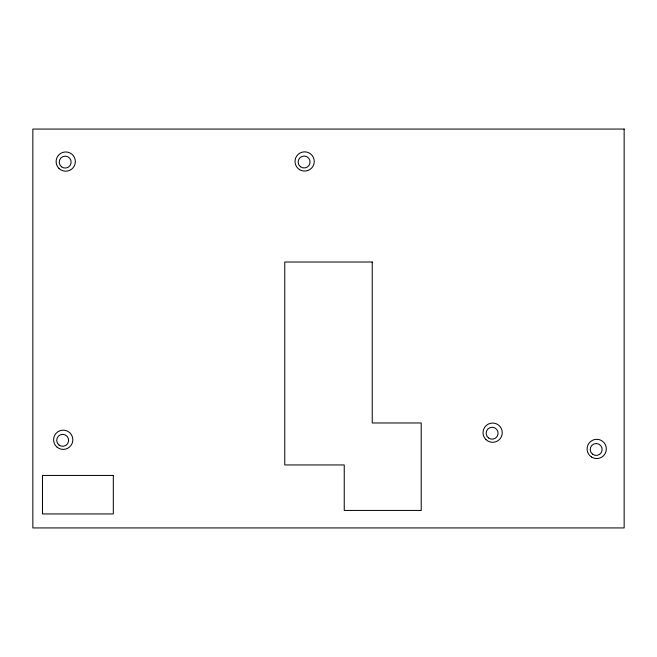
<?xml version="1.0" encoding="UTF-8"?>
<svg xmlns="http://www.w3.org/2000/svg" width="657" height="657" viewBox="0 0 657 657"><rect width="100%" height="100%" fill="white"/><g stroke="black" fill="none" stroke-linecap="round" stroke-linejoin="round"><path stroke-width="0.99" d="M624.15 129.068L32.85 129.068L32.85 527.932L624.15 527.932L624.15 129.068M372.232 262.02L284.768 262.02L284.768 464.951L344.243 464.951L344.243 510.44L421.219 510.44L421.219 422.968L372.232 422.968L372.232 262.02M113.324 475.446L42.475 475.446L42.475 513.938L113.324 513.938L113.324 475.446M57.184 447.277A9.625 9.625 0 0 0 72.722 441.258A9.625 9.625 0 0 0 59.738 430.811A9.625 9.625 0 0 0 57.184 447.277M59.031 168.479A9.625 9.625 0 0 0 75.062 163.922A9.625 9.625 0 0 0 63.097 152.325A9.625 9.625 0 0 0 59.031 168.479M299.535 169.621A9.625 9.625 0 0 0 314.251 161.803A9.625 9.625 0 0 0 300.126 152.966A9.625 9.625 0 0 0 299.535 169.621M485.925 439.566A9.625 9.625 0 0 0 501.973 435.057A9.625 9.625 0 0 0 490.048 423.42A9.625 9.625 0 0 0 485.925 439.566M591.431 456.976A9.625 9.625 0 0 0 606.329 449.495A9.625 9.625 0 0 0 592.4 440.338A9.625 9.625 0 0 0 591.431 456.976M300.405 166.689A5.962 5.962 0 0 0 310.005 162.854A5.962 5.962 0 0 0 301.883 156.465A5.962 5.962 0 0 0 300.405 166.689M488.422 437.907A5.962 5.962 0 0 0 498.014 434.072A5.962 5.962 0 0 0 489.9 427.674A5.962 5.962 0 0 0 488.422 437.907M58.982 445.011A5.962 5.962 0 0 0 68.583 441.176A5.962 5.962 0 0 0 60.46 434.786A5.962 5.962 0 0 0 58.982 445.011M61.503 166.804A5.962 5.962 0 0 0 71.096 162.969A5.962 5.962 0 0 0 62.982 156.571A5.962 5.962 0 0 0 61.503 166.804M592.491 454.159A5.962 5.962 0 0 0 602.083 450.324A5.962 5.962 0 0 0 593.969 443.935A5.962 5.962 0 0 0 592.491 454.159"/></g></svg>
